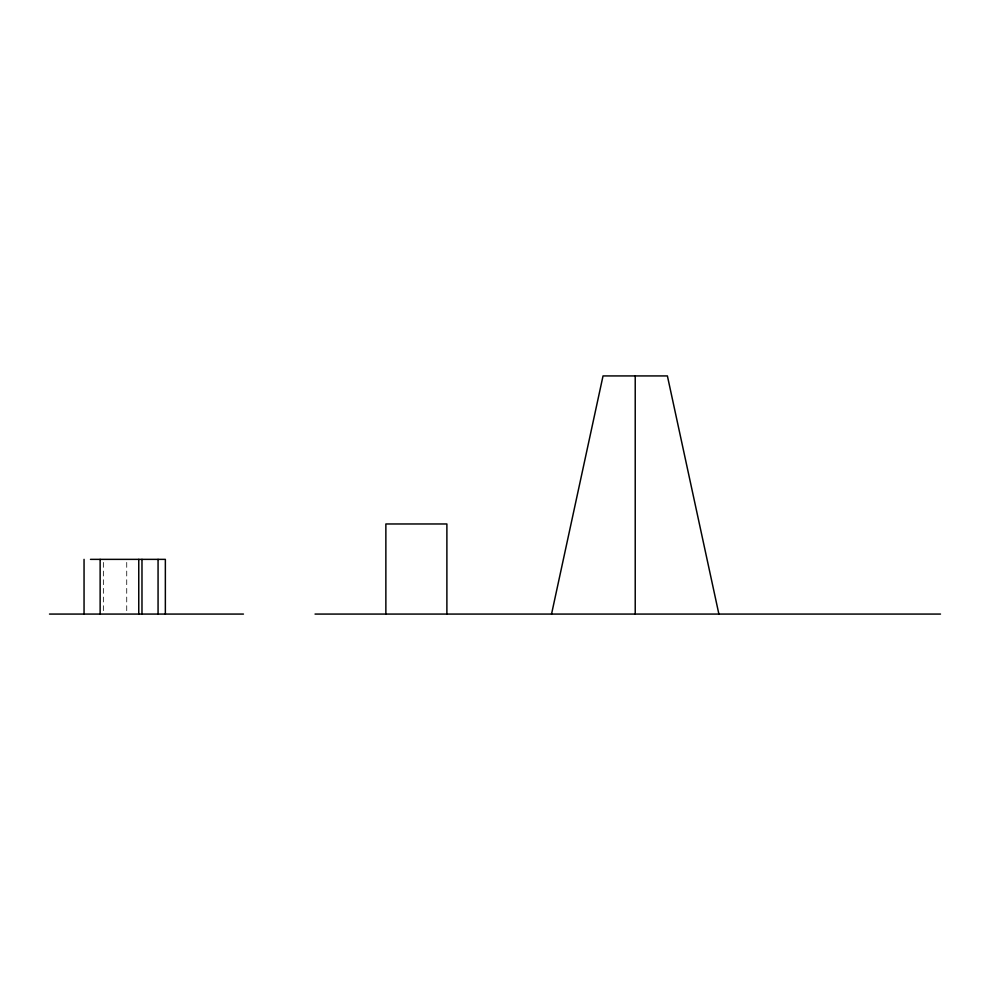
<?xml version="1.0" encoding="UTF-8"?>
<svg xmlns="http://www.w3.org/2000/svg" width="990" height="990" viewBox="0 0 990 990"><rect width="100%" height="100%" fill="white"/><g stroke="black" fill="none" stroke-linecap="round" stroke-linejoin="round"><path stroke-width="0.74" stroke-dasharray="4.95 3.71" d="M126.732 562.407L126.732 612.55M103.356 562.407L103.356 612.55"/><path stroke-width="1.49" d="M551.541 614.072L603.034 375.928L667.396 375.928L718.889 614.072M90.486 559.362L165.355 559.362L165.355 614.072M49.5 614.072L243.453 614.072M315.043 614.072L940.5 614.072M635.221 375.928L635.221 614.072M446.886 614.072L446.886 523.97L385.865 523.97L385.865 614.072M158.066 559.362L158.066 614.072M141.978 559.362L141.978 614.072M138.761 559.362L138.761 614.072M100.139 559.362L100.139 614.072M84.051 559.362L84.051 614.072"/></g></svg>
